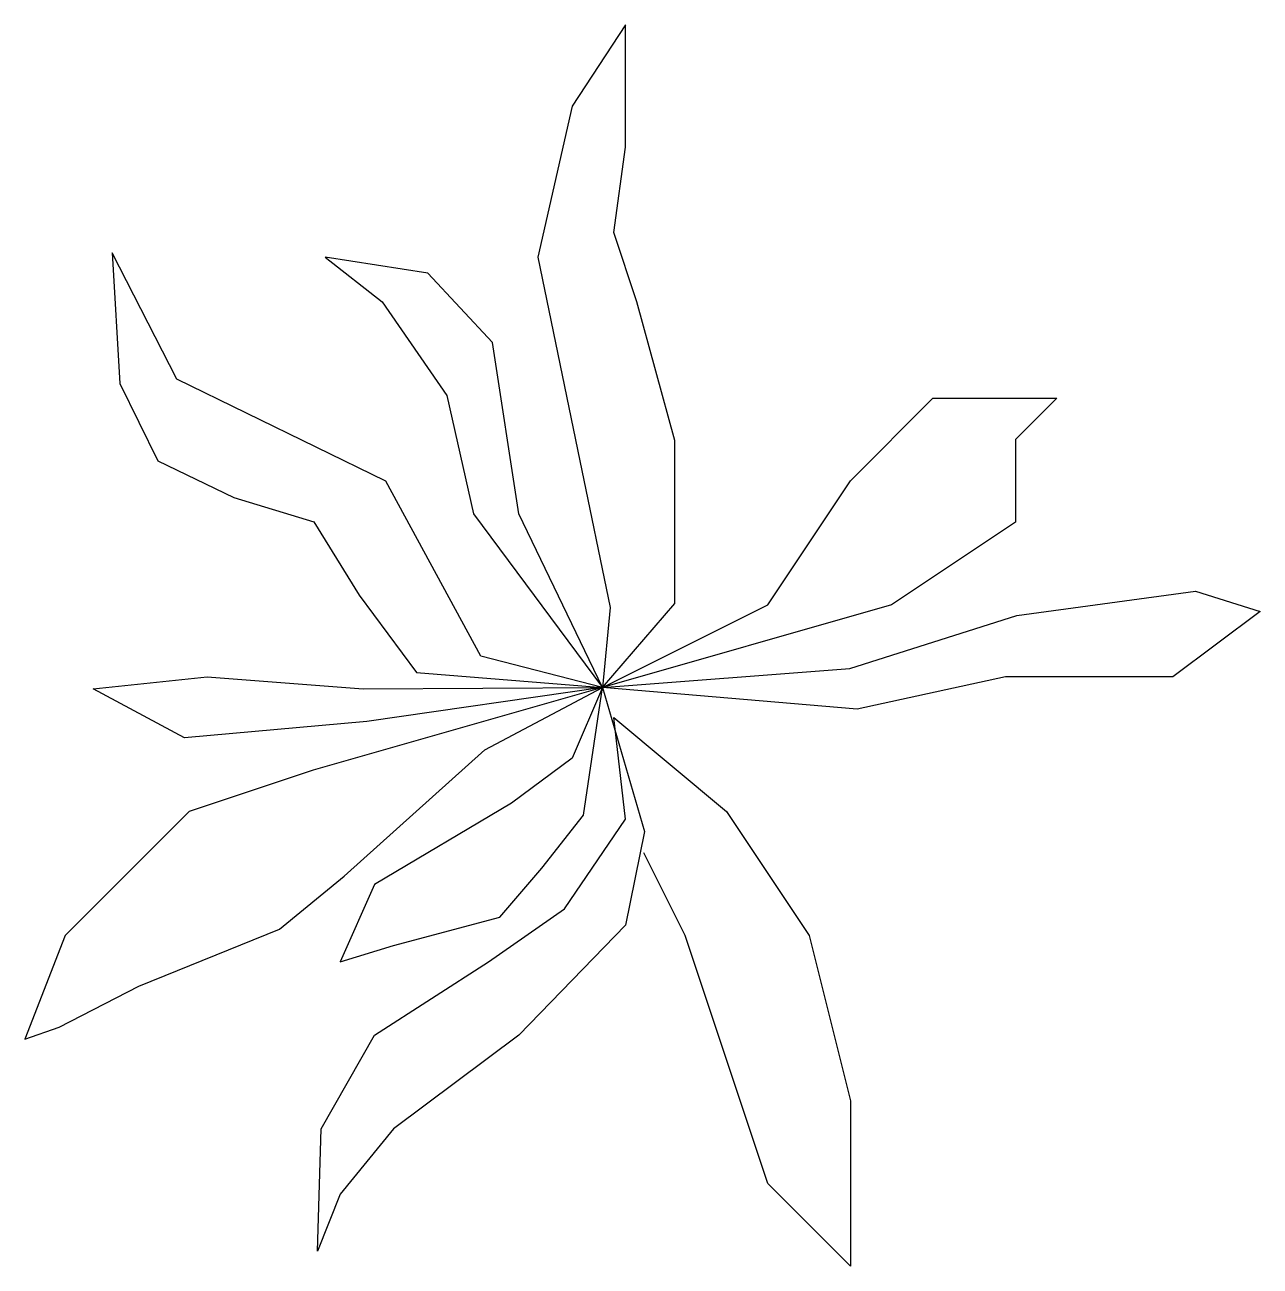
# Model space of a CAD drawing. Extents: x 90.2 to 147.1, y 158.2 to 215.4.
import ezdxf

# ---------------------------------------------------------------- set-up
doc = ezdxf.new("R2010")
doc.units = 0
doc.header["$LTSCALE"] = 12
doc.header["$MEASUREMENT"] = 0
doc.layers.get('0').update_dxf_attribs({"linetype": 'CONTINUOUS'})

# ---------------------------------------------------------------- blocks, each defined once
blk = doc.blocks.new('TREEQ')
for p, q in [((0.0053, 0.15268), (-0.00696, 0.13391)), ((0.0053, 0.12452), (0.0053, 0.15268)), ((-0.00696, 0.13391), (-0.01485, 0.09918)), ((0.00267, 0.1048), (0.0053, 0.12452)), ((0.00794, 0.08886), (0.00267, 0.1048)), ((-0.11298, 0.10011), (-0.11123, 0.07007)), ((-0.09808, 0.07102), (-0.11298, 0.10011)), ((-0.06392, 0.09918), (-0.05078, 0.08886)), ((-0.04027, 0.09543), (-0.06392, 0.09918)), ((-0.01485, 0.09918), (-0.00521, 0.05223)), ((-0.02536, 0.07947), (-0.04027, 0.09543)), ((-0.05078, 0.08886), (-0.03588, 0.06725)), ((0.01669, 0.05693), (0.00794, 0.08886)), ((-0.01923, 0.04003), (-0.02536, 0.07947)), ((-0.11123, 0.07007), (-0.10247, 0.05223)), ((-0.0499, 0.04753), (-0.09808, 0.07102)), ((-0.03588, 0.06725), (-0.02975, 0.04003)), ((0.05715, 0.04763), (0.0762, 0.06667)), ((0.0762, 0.06667), (0.10477, 0.06667)), ((0.10477, 0.06667), (0.09525, 0.05715)), ((0.01669, 0.01937), (0.01669, 0.05693)), ((0.09525, 0.05715), (0.09525, 0.0381)), ((-0.10247, 0.05223), (-0.08495, 0.04378)), ((-0.00521, 0.05223), (0.0018, 0.01844)), ((-0.028, 0.00718), (-0.0499, 0.04753)), ((0.0381, 0.01905), (0.05715, 0.04763)), ((-0.08495, 0.04378), (-0.06655, 0.03816)), ((-0.06655, 0.03816), (-0.05603, 0.02125)), ((-0.02975, 0.04003), (0, 0)), ((0, 0), (-0.01923, 0.04003)), ((0.09525, 0.0381), (0.06667, 0.01905)), ((-0.05603, 0.02125), (-0.04288, 0.00343)), ((0.09556, 0.01657), (0.13674, 0.02219)), ((0.13674, 0.02219), (0.15162, 0.0175)), ((0, 0), (0.01669, 0.01937)), ((0.06667, 0.01905), (0, 0)), ((0, 0), (0.0381, 0.01905)), ((0.0018, 0.01844), (0, 0)), ((0.15162, 0.0175), (0.13147, 0.00248)), ((0.05701, 0.00435), (0.09556, 0.01657)), ((0, 0), (-0.028, 0.00718)), ((-0.04288, 0.00343), (0, 0)), ((0, 0), (0.05701, 0.00435)), ((-0.11737, -0.00034), (-0.09108, 0.00248)), ((-0.09108, 0.00248), (-0.05515, -0.00034)), ((0, 0), (-0.06667, -0.01905)), ((-0.05515, -0.00034), (0, 0)), ((0, 0), (-0.05428, -0.00784)), ((-0.02711, -0.01441), (0, 0)), ((0, 0), (-0.00696, -0.01629)), ((-0.00433, -0.02943), (0, 0)), ((0.05875, -0.00502), (0, 0)), ((0, 0), (0.00969, -0.0332)), ((0.09292, 0.00248), (0.05875, -0.00502)), ((0.13147, 0.00248), (0.09292, 0.00248)), ((-0.09633, -0.01159), (-0.11737, -0.00034)), ((-0.05428, -0.00784), (-0.09633, -0.01159)), ((0.00267, -0.00692), (0.02857, -0.02857)), ((0.0053, -0.03038), (0.00267, -0.00692)), ((-0.05953, -0.04352), (-0.02711, -0.01441)), ((-0.00696, -0.01629), (-0.02098, -0.02663)), ((-0.06667, -0.01905), (-0.09525, -0.02857)), ((-0.09525, -0.02857), (-0.10477, -0.0381)), ((-0.02098, -0.02663), (-0.05253, -0.0454)), ((0.02857, -0.02857), (0.04763, -0.05715)), ((-0.01398, -0.04165), (-0.00433, -0.02943)), ((-0.00871, -0.05102), (0.0053, -0.03038)), ((0.00969, -0.0332), (0.0053, -0.05479)), ((-0.10477, -0.0381), (-0.12383, -0.05715)), ((0.01905, -0.05715), (0.00952, -0.0381)), ((-0.02362, -0.05292), (-0.01398, -0.04165)), ((-0.07443, -0.05572), (-0.05953, -0.04352)), ((-0.05253, -0.0454), (-0.06042, -0.06324)), ((-0.02625, -0.06324), (-0.00871, -0.05102)), ((-0.04815, -0.05949), (-0.02362, -0.05292)), ((-0.12383, -0.05715), (-0.13313, -0.08108)), ((-0.10685, -0.06886), (-0.07443, -0.05572)), ((0.0053, -0.05479), (-0.01923, -0.08013)), ((0.02857, -0.08572), (0.01905, -0.05715)), ((0.04763, -0.05715), (0.05715, -0.09525)), ((-0.06042, -0.06324), (-0.04815, -0.05949)), ((-0.05253, -0.08013), (-0.02625, -0.06324)), ((-0.12525, -0.07826), (-0.10685, -0.06886)), ((-0.13313, -0.08108), (-0.12525, -0.07826)), ((-0.0648, -0.10172), (-0.05253, -0.08013)), ((-0.01923, -0.08013), (-0.04815, -0.10172)), ((0.0381, -0.1143), (0.02857, -0.08572)), ((0.05715, -0.09525), (0.05715, -0.13335)), ((-0.06567, -0.12988), (-0.0648, -0.10172)), ((-0.04815, -0.10172), (-0.06042, -0.11674)), ((0.05715, -0.13335), (0.0381, -0.1143)), ((-0.06042, -0.11674), (-0.06567, -0.12988))]:
    blk.add_line(p, q)

msp = doc.modelspace()

# ---------------------------------------------------------------- block references
at = {"xscale": 200, "yscale": 200, "zscale": 200}
msp.add_blockref('TREEQ', (116.797, 184.869), dxfattribs=at)

doc.saveas('drawing.dxf')
